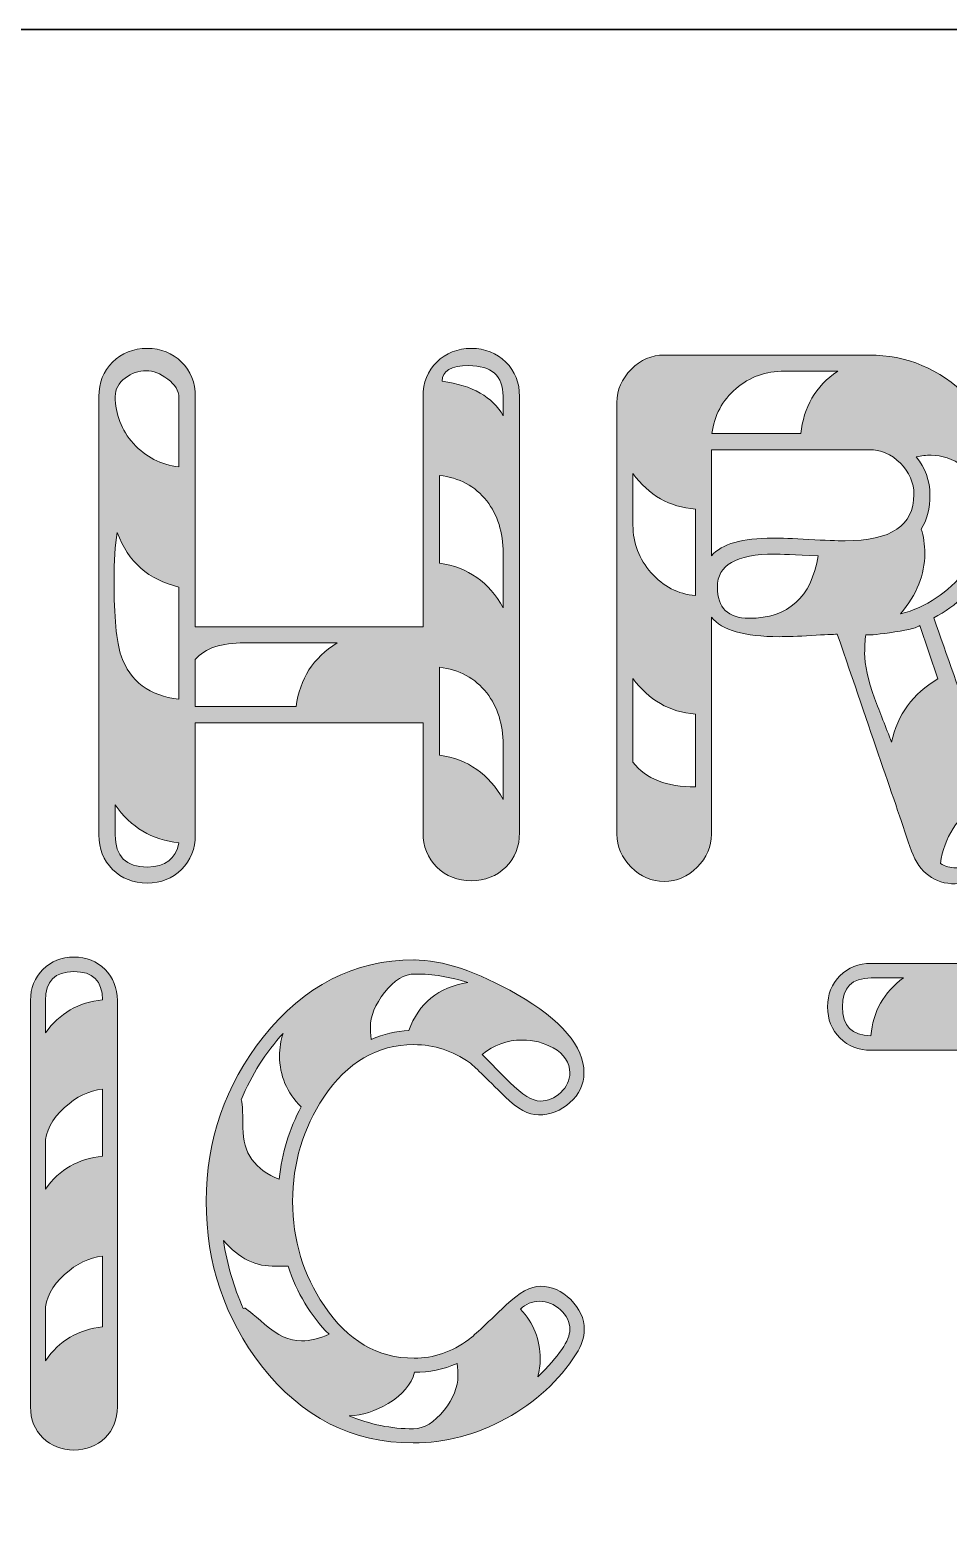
# Model space of a CAD drawing. Extents: x 33 to 2005, y -1071 to -21.
# Drawn here: x 135 to 300.2, y -287.6 to -21.2 of the extents above; entities that cross this region are included whole.
import ezdxf

# ---------------------------------------------------------------- set-up
doc = ezdxf.new("R2010")
doc.units = 0
doc.header["$MEASUREMENT"] = 0
doc.layers.add('Layer 1', color=7, linetype='Continuous', lineweight=0)

# ---------------------------------------------------------------- blocks, each defined once
blk = doc.blocks.new('Block_1')
at = {"layer": 'Layer 1', "true_color": 0x010101, "transparency": 33554687}
h = blk.add_hatch(color=18, dxfattribs=at)
h.dxf.hatch_style = 2
edge = h.paths.add_edge_path()
edge.add_spline(control_points=[(220.17, -90.62), (220.17, -90.62), (220.17, -87.13), (220.17, -87.13), (220.17, -83.46), (218.1, -81.62), (213.96, -81.62), (210.8, -81.62), (209.22, -82.55), (209.22, -84.41), (214.66, -85.2), (218.31, -87.27), (220.17, -90.62)], knot_values=[0, 0, 0, 0, 1, 1, 1, 2, 2, 2, 3, 3, 3, 4, 4, 4, 4], degree=3, periodic=0)
edge = h.paths.add_edge_path()
edge.add_spline(control_points=[(220.17, -149.75), (220.17, -146.1), (219.19, -143), (217.24, -140.47), (215.15, -137.8), (212.31, -136.25), (208.72, -135.83), (208.72, -135.83), (208.72, -151.65), (208.72, -151.65), (213.84, -152.4), (217.66, -155.05), (220.17, -159.6), (220.17, -159.6), (220.17, -149.75), (220.17, -149.75)], knot_values=[0, 0, 0, 0, 1, 1, 1, 2, 2, 2, 3, 3, 3, 4, 4, 4, 5, 5, 5, 5], degree=3, periodic=0)
edge = h.paths.add_edge_path()
edge.add_spline(control_points=[(220.17, -115.3), (220.17, -111.6), (219.19, -108.48), (217.24, -105.95), (215.15, -103.28), (212.31, -101.75), (208.72, -101.38), (208.72, -101.38), (208.72, -117.13), (208.72, -117.13), (213.84, -117.88), (217.66, -120.55), (220.17, -125.14), (220.17, -125.14), (220.17, -115.3), (220.17, -115.3)], knot_values=[0, 0, 0, 0, 1, 1, 1, 2, 2, 2, 3, 3, 3, 4, 4, 4, 5, 5, 5, 5], degree=3, periodic=0)
edge = h.paths.add_edge_path()
edge.add_spline(control_points=[(190.32, -131.47), (190.32, -131.47), (173.66, -131.47), (173.66, -131.47), (169.55, -131.43), (166.6, -132.41), (164.83, -134.44), (164.83, -134.44), (164.83, -142.93), (164.83, -142.93), (164.83, -142.93), (182.97, -142.93), (182.97, -142.93), (183.58, -137.95), (186.03, -134.13), (190.32, -131.47)], knot_values=[0, 0, 0, 0, 1, 1, 1, 2, 2, 2, 3, 3, 3, 4, 4, 4, 5, 5, 5, 5], degree=3, periodic=0)
edge = h.paths.add_edge_path()
edge.add_spline(control_points=[(161.88, -167.4), (157.03, -166.89), (153.21, -164.61), (150.43, -160.58), (150.43, -160.58), (150.43, -166), (150.43, -166), (150.43, -169.84), (152.37, -171.76), (156.23, -171.76), (159.43, -171.76), (161.32, -170.31), (161.88, -167.4)], knot_values=[0, 0, 0, 0, 1, 1, 1, 2, 2, 2, 3, 3, 3, 4, 4, 4, 4], degree=3, periodic=0)
edge = h.paths.add_edge_path()
edge.add_spline(control_points=[(161.88, -99.83), (161.88, -99.83), (161.88, -87.37), (161.88, -87.37), (161.88, -86.15), (161.21, -85.04), (159.87, -84.04), (158.52, -83.04), (157.24, -82.53), (156.02, -82.53), (154.65, -82.53), (153.38, -82.98), (152.2, -83.86), (151.02, -84.75), (150.43, -85.85), (150.43, -87.16), (150.43, -90.38), (151.53, -93.2), (153.72, -95.63), (155.91, -98.06), (158.63, -99.46), (161.88, -99.83)], knot_values=[0, 0, 0, 0, 1, 1, 1, 2, 2, 2, 3, 3, 3, 4, 4, 4, 5, 5, 5, 6, 6, 6, 7, 7, 7, 7], degree=3, periodic=0)
edge = h.paths.add_edge_path()
edge.add_spline(control_points=[(161.88, -121.42), (156.45, -120.15), (152.75, -116.89), (150.79, -111.64), (150.41, -113.89), (150.22, -116.75), (150.22, -120.22), (150.22, -126.79), (150.65, -131.31), (151.5, -133.79), (153.11, -138.39), (156.57, -140.99), (161.88, -141.6), (161.88, -141.6), (161.88, -121.42), (161.88, -121.42)], knot_values=[0, 0, 0, 0, 1, 1, 1, 2, 2, 2, 3, 3, 3, 4, 4, 4, 5, 5, 5, 5], degree=3, periodic=0)
edge = h.paths.add_edge_path()
edge.add_spline(control_points=[(223.12, -165.58), (223.12, -168.06), (222.3, -170.12), (220.65, -171.76), (219.01, -173.4), (216.94, -174.22), (214.45, -174.22), (211.96, -174.22), (209.89, -173.4), (208.24, -171.76), (206.6, -170.12), (205.77, -168.06), (205.77, -165.57), (205.77, -165.57), (205.77, -145.82), (205.77, -145.82), (205.77, -145.82), (164.83, -145.82), (164.83, -145.82), (164.83, -145.82), (164.83, -166), (164.83, -166), (164.83, -168.48), (164.01, -170.54), (162.36, -172.18), (160.72, -173.82), (158.65, -174.64), (156.16, -174.64), (153.67, -174.64), (151.6, -173.82), (149.95, -172.18), (148.31, -170.55), (147.48, -168.48), (147.48, -166), (147.48, -166), (147.48, -87.17), (147.48, -87.17), (147.48, -84.69), (148.31, -82.63), (149.95, -80.99), (151.6, -79.35), (153.67, -78.53), (156.16, -78.53), (158.65, -78.53), (160.72, -79.35), (162.36, -80.98), (164.01, -82.62), (164.83, -84.68), (164.83, -87.16), (164.83, -87.16), (164.83, -128.59), (164.83, -128.59), (164.83, -128.59), (205.77, -128.59), (205.77, -128.59), (205.77, -128.59), (205.77, -87.16), (205.77, -87.16), (205.77, -84.68), (206.6, -82.62), (208.24, -80.98), (209.89, -79.35), (211.96, -78.53), (214.45, -78.53), (216.94, -78.53), (219.01, -79.35), (220.65, -80.99), (222.3, -82.63), (223.12, -84.69), (223.12, -87.17), (223.12, -87.17), (223.12, -165.58), (223.12, -165.58)], knot_values=[0, 0, 0, 0, 1, 1, 1, 2, 2, 2, 3, 3, 3, 4, 4, 4, 5, 5, 5, 6, 6, 6, 7, 7, 7, 8, 8, 8, 9, 9, 9, 10, 10, 10, 11, 11, 11, 12, 12, 12, 13, 13, 13, 14, 14, 14, 15, 15, 15, 16, 16, 16, 17, 17, 17, 18, 18, 18, 19, 19, 19, 20, 20, 20, 21, 21, 21, 22, 22, 22, 23, 23, 23, 24, 24, 24, 24], degree=3, periodic=0)
h = blk.add_hatch(color=18, dxfattribs=at)
h.dxf.hatch_style = 2
edge = h.paths.add_edge_path()
edge.add_spline(control_points=[(307.57, -166.35), (307.57, -165.64), (306.98, -163.58), (305.81, -160.16), (301.83, -162.74), (299.49, -166.39), (298.79, -171.13), (299.63, -171.64), (300.57, -171.9), (301.6, -171.9), (303.19, -171.9), (304.59, -171.36), (305.78, -170.28), (306.97, -169.21), (307.57, -167.89), (307.57, -166.35)], knot_values=[0, 0, 0, 0, 1, 1, 1, 2, 2, 2, 3, 3, 3, 4, 4, 4, 5, 5, 5, 5], degree=3, periodic=0)
edge = h.paths.add_edge_path()
edge.add_spline(control_points=[(308.06, -105.46), (304.69, -100.3), (301.04, -97.72), (297.11, -97.72), (296.26, -97.72), (295.37, -97.82), (294.44, -98), (296.08, -100.02), (296.9, -102.29), (296.9, -104.82), (296.9, -107.31), (296.38, -109.37), (295.35, -111.01), (295.77, -112.28), (295.98, -113.75), (295.98, -115.44), (295.98, -119.14), (294.53, -122.75), (291.63, -126.27), (296.31, -125), (300.18, -122.44), (303.25, -118.57), (306.32, -114.7), (307.92, -110.33), (308.06, -105.46)], knot_values=[0, 0, 0, 0, 1, 1, 1, 2, 2, 2, 3, 3, 3, 4, 4, 4, 5, 5, 5, 6, 6, 6, 7, 7, 7, 8, 8, 8, 8], degree=3, periodic=0)
edge = h.paths.add_edge_path()
edge.add_spline(control_points=[(298.3, -137.94), (298.3, -137.94), (295.07, -128.31), (295.07, -128.31), (294.79, -128.68), (293.3, -129.08), (290.61, -129.5), (287.92, -129.92), (286.17, -130.09), (285.38, -130), (285.24, -131.07), (285.17, -132.17), (285.17, -133.3), (285.17, -135.41), (285.75, -138.11), (286.92, -141.39), (287.95, -144.01), (288.98, -146.66), (290.01, -149.33), (291.09, -144.36), (293.85, -140.57), (298.3, -137.94)], knot_values=[0, 0, 0, 0, 1, 1, 1, 2, 2, 2, 3, 3, 3, 4, 4, 4, 5, 5, 5, 6, 6, 6, 7, 7, 7, 7], degree=3, periodic=0)
edge = h.paths.add_edge_path()
edge.add_spline(control_points=[(276.81, -115.79), (272.55, -115.61), (269.93, -115.51), (268.94, -115.51), (262.11, -115.51), (258.69, -117.48), (258.69, -121.42), (258.69, -125.17), (260.59, -127.04), (264.38, -127.04), (271.45, -127.04), (275.59, -123.29), (276.81, -115.79)], knot_values=[0, 0, 0, 0, 1, 1, 1, 2, 2, 2, 3, 3, 3, 4, 4, 4, 4], degree=3, periodic=0)
edge = h.paths.add_edge_path()
edge.add_spline(control_points=[(280.32, -82.6), (280.32, -82.6), (270.77, -82.6), (270.77, -82.6), (267.4, -82.6), (264.48, -83.66), (262.03, -85.77), (259.57, -87.88), (258.13, -90.57), (257.71, -93.85), (257.71, -93.85), (273.72, -93.85), (273.72, -93.85), (274.14, -89.12), (276.34, -85.37), (280.32, -82.6)], knot_values=[0, 0, 0, 0, 1, 1, 1, 2, 2, 2, 3, 3, 3, 4, 4, 4, 5, 5, 5, 5], degree=3, periodic=0)
edge = h.paths.add_edge_path()
edge.add_spline(control_points=[(294.02, -104.82), (294.02, -102.67), (293.21, -100.78), (291.59, -99.16), (289.98, -97.55), (288.09, -96.74), (285.94, -96.74), (285.94, -96.74), (257.64, -96.74), (257.64, -96.74), (257.64, -96.74), (257.64, -115.79), (257.64, -115.79), (259.51, -113.68), (263.19, -112.63), (268.66, -112.63), (270.11, -112.63), (272.28, -112.71), (275.16, -112.87), (278.04, -113.04), (280.2, -113.12), (281.66, -113.12), (289.9, -113.12), (294.02, -110.35), (294.02, -104.82)], knot_values=[0, 0, 0, 0, 1, 1, 1, 2, 2, 2, 3, 3, 3, 4, 4, 4, 5, 5, 5, 6, 6, 6, 7, 7, 7, 8, 8, 8, 8], degree=3, periodic=0)
edge = h.paths.add_edge_path()
edge.add_spline(control_points=[(254.76, -157.35), (254.76, -157.35), (254.76, -144.27), (254.76, -144.27), (250.08, -143.89), (246.33, -141.76), (243.52, -137.87), (243.52, -137.87), (243.52, -152.92), (243.52, -152.92), (245.86, -155.92), (249.61, -157.39), (254.76, -157.35)], knot_values=[0, 0, 0, 0, 1, 1, 1, 2, 2, 2, 3, 3, 3, 4, 4, 4, 4], degree=3, periodic=0)
edge = h.paths.add_edge_path()
edge.add_spline(control_points=[(254.76, -122.96), (254.76, -122.96), (254.76, -107.42), (254.76, -107.42), (250.08, -107.05), (246.33, -104.92), (243.52, -101.03), (243.52, -101.03), (243.52, -110.31), (243.52, -110.31), (243.52, -113.54), (244.61, -116.39), (246.79, -118.85), (248.96, -121.31), (251.62, -122.68), (254.76, -122.96)], knot_values=[0, 0, 0, 0, 1, 1, 1, 2, 2, 2, 3, 3, 3, 4, 4, 4, 5, 5, 5, 5], degree=3, periodic=0)
edge = h.paths.add_edge_path()
edge.add_spline(control_points=[(310.94, -104.82), (310.94, -109.42), (309.74, -113.72), (307.32, -117.73), (304.91, -121.73), (301.67, -124.82), (297.6, -126.97), (299.99, -133.77), (302.37, -140.57), (304.76, -147.36), (308.55, -158.43), (310.45, -164.78), (310.45, -166.42), (310.45, -168.81), (309.56, -170.8), (307.78, -172.39), (306, -173.99), (303.89, -174.78), (301.46, -174.78), (297.71, -174.78), (295.09, -172.82), (293.59, -168.88), (290.64, -160.21), (286.2, -147.22), (280.25, -129.92), (279.55, -129.92), (277.99, -130), (275.58, -130.14), (273.17, -130.28), (271.24, -130.35), (269.79, -130.35), (263.56, -130.35), (259.51, -129.18), (257.64, -126.83), (257.64, -126.83), (257.64, -165.85), (257.64, -165.85), (257.64, -168.1), (256.78, -170.09), (255.07, -171.8), (253.36, -173.51), (251.39, -174.36), (249.14, -174.36), (246.89, -174.36), (244.91, -173.51), (243.21, -171.8), (241.5, -170.09), (240.64, -168.1), (240.64, -165.85), (240.64, -165.85), (240.64, -88.23), (240.64, -88.23), (240.64, -85.98), (241.5, -84), (243.21, -82.29), (244.91, -80.58), (246.89, -79.72), (249.14, -79.72), (249.14, -79.72), (285.94, -79.72), (285.94, -79.72), (292.77, -79.72), (298.65, -82.19), (303.57, -87.14), (308.48, -92.09), (310.94, -97.98), (310.94, -104.82)], knot_values=[0, 0, 0, 0, 1, 1, 1, 2, 2, 2, 3, 3, 3, 4, 4, 4, 5, 5, 5, 6, 6, 6, 7, 7, 7, 8, 8, 8, 9, 9, 9, 10, 10, 10, 11, 11, 11, 12, 12, 12, 13, 13, 13, 14, 14, 14, 15, 15, 15, 16, 16, 16, 17, 17, 17, 18, 18, 18, 19, 19, 19, 20, 20, 20, 21, 21, 21, 22, 22, 22, 22], degree=3, periodic=0)
at = {"layer": 'Layer 1'}
for points, knots in [([(223.12, -165.58), (223.12, -168.06), (222.3, -170.12), (220.65, -171.76), (219.01, -173.4), (216.94, -174.22), (214.45, -174.22), (211.96, -174.22), (209.89, -173.4), (208.24, -171.76), (206.6, -170.12), (205.77, -168.06), (205.77, -165.57), (205.77, -165.57), (205.77, -145.82), (205.77, -145.82), (205.77, -145.82), (164.83, -145.82), (164.83, -145.82), (164.83, -145.82), (164.83, -166), (164.83, -166), (164.83, -168.48), (164.01, -170.54), (162.36, -172.18), (160.72, -173.82), (158.65, -174.64), (156.16, -174.64), (153.67, -174.64), (151.6, -173.82), (149.95, -172.18), (148.31, -170.55), (147.48, -168.48), (147.48, -166), (147.48, -166), (147.48, -87.17), (147.48, -87.17), (147.48, -84.69), (148.31, -82.63), (149.95, -80.99), (151.6, -79.35), (153.67, -78.53), (156.16, -78.53), (158.65, -78.53), (160.72, -79.35), (162.36, -80.98), (164.01, -82.62), (164.83, -84.68), (164.83, -87.16), (164.83, -87.16), (164.83, -128.59), (164.83, -128.59), (164.83, -128.59), (205.77, -128.59), (205.77, -128.59), (205.77, -128.59), (205.77, -87.16), (205.77, -87.16), (205.77, -84.68), (206.6, -82.62), (208.24, -80.98), (209.89, -79.35), (211.96, -78.53), (214.45, -78.53), (216.94, -78.53), (219.01, -79.35), (220.65, -80.99), (222.3, -82.63), (223.12, -84.69), (223.12, -87.17), (223.12, -87.17), (223.12, -165.58), (223.12, -165.58)], [0, 0, 0, 0, 1, 1, 1, 2, 2, 2, 3, 3, 3, 4, 4, 4, 5, 5, 5, 6, 6, 6, 7, 7, 7, 8, 8, 8, 9, 9, 9, 10, 10, 10, 11, 11, 11, 12, 12, 12, 13, 13, 13, 14, 14, 14, 15, 15, 15, 16, 16, 16, 17, 17, 17, 18, 18, 18, 19, 19, 19, 20, 20, 20, 21, 21, 21, 22, 22, 22, 23, 23, 23, 24, 24, 24, 24]), ([(310.94, -104.82), (310.94, -109.42), (309.74, -113.72), (307.32, -117.73), (304.91, -121.73), (301.67, -124.82), (297.6, -126.97), (299.99, -133.77), (302.37, -140.57), (304.76, -147.36), (308.55, -158.43), (310.45, -164.78), (310.45, -166.42), (310.45, -168.81), (309.56, -170.8), (307.78, -172.39), (306, -173.99), (303.89, -174.78), (301.46, -174.78), (297.71, -174.78), (295.09, -172.82), (293.59, -168.88), (290.64, -160.21), (286.2, -147.22), (280.25, -129.92), (279.55, -129.92), (277.99, -130), (275.58, -130.14), (273.17, -130.28), (271.24, -130.35), (269.79, -130.35), (263.56, -130.35), (259.51, -129.18), (257.64, -126.83), (257.64, -126.83), (257.64, -165.85), (257.64, -165.85), (257.64, -168.1), (256.78, -170.09), (255.07, -171.8), (253.36, -173.51), (251.39, -174.36), (249.14, -174.36), (246.89, -174.36), (244.91, -173.51), (243.21, -171.8), (241.5, -170.09), (240.64, -168.1), (240.64, -165.85), (240.64, -165.85), (240.64, -88.23), (240.64, -88.23), (240.64, -85.98), (241.5, -84), (243.21, -82.29), (244.91, -80.58), (246.89, -79.72), (249.14, -79.72), (249.14, -79.72), (285.94, -79.72), (285.94, -79.72), (292.77, -79.72), (298.65, -82.19), (303.57, -87.14), (308.48, -92.09), (310.94, -97.98), (310.94, -104.82)], [0, 0, 0, 0, 1, 1, 1, 2, 2, 2, 3, 3, 3, 4, 4, 4, 5, 5, 5, 6, 6, 6, 7, 7, 7, 8, 8, 8, 9, 9, 9, 10, 10, 10, 11, 11, 11, 12, 12, 12, 13, 13, 13, 14, 14, 14, 15, 15, 15, 16, 16, 16, 17, 17, 17, 18, 18, 18, 19, 19, 19, 20, 20, 20, 21, 21, 21, 22, 22, 22, 22]), ([(161.88, -99.83), (161.88, -99.83), (161.88, -87.37), (161.88, -87.37), (161.88, -86.15), (161.21, -85.04), (159.87, -84.04), (158.52, -83.04), (157.24, -82.53), (156.02, -82.53), (154.65, -82.53), (153.38, -82.98), (152.2, -83.86), (151.02, -84.75), (150.43, -85.85), (150.43, -87.16), (150.43, -90.38), (151.53, -93.2), (153.72, -95.63), (155.91, -98.06), (158.63, -99.46), (161.88, -99.83)], [0, 0, 0, 0, 1, 1, 1, 2, 2, 2, 3, 3, 3, 4, 4, 4, 5, 5, 5, 6, 6, 6, 7, 7, 7, 7]), ([(220.17, -90.62), (220.17, -90.62), (220.17, -87.13), (220.17, -87.13), (220.17, -83.46), (218.1, -81.62), (213.96, -81.62), (210.8, -81.62), (209.22, -82.55), (209.22, -84.41), (214.66, -85.2), (218.31, -87.27), (220.17, -90.62)], [0, 0, 0, 0, 1, 1, 1, 2, 2, 2, 3, 3, 3, 4, 4, 4, 4]), ([(280.32, -82.6), (280.32, -82.6), (270.77, -82.6), (270.77, -82.6), (267.4, -82.6), (264.48, -83.66), (262.03, -85.77), (259.57, -87.88), (258.13, -90.57), (257.71, -93.85), (257.71, -93.85), (273.72, -93.85), (273.72, -93.85), (274.14, -89.12), (276.34, -85.37), (280.32, -82.6)], [0, 0, 0, 0, 1, 1, 1, 2, 2, 2, 3, 3, 3, 4, 4, 4, 5, 5, 5, 5]), ([(294.02, -104.82), (294.02, -102.67), (293.21, -100.78), (291.59, -99.16), (289.98, -97.55), (288.09, -96.74), (285.94, -96.74), (285.94, -96.74), (257.64, -96.74), (257.64, -96.74), (257.64, -96.74), (257.64, -115.79), (257.64, -115.79), (259.51, -113.68), (263.19, -112.63), (268.66, -112.63), (270.11, -112.63), (272.28, -112.71), (275.16, -112.87), (278.04, -113.04), (280.2, -113.12), (281.66, -113.12), (289.9, -113.12), (294.02, -110.35), (294.02, -104.82)], [0, 0, 0, 0, 1, 1, 1, 2, 2, 2, 3, 3, 3, 4, 4, 4, 5, 5, 5, 6, 6, 6, 7, 7, 7, 8, 8, 8, 8]), ([(308.06, -105.46), (304.69, -100.3), (301.04, -97.72), (297.11, -97.72), (296.26, -97.72), (295.37, -97.82), (294.44, -98), (296.08, -100.02), (296.9, -102.29), (296.9, -104.82), (296.9, -107.31), (296.38, -109.37), (295.35, -111.01), (295.77, -112.28), (295.98, -113.75), (295.98, -115.44), (295.98, -119.14), (294.53, -122.75), (291.63, -126.27), (296.31, -125), (300.18, -122.44), (303.25, -118.57), (306.32, -114.7), (307.92, -110.33), (308.06, -105.46)], [0, 0, 0, 0, 1, 1, 1, 2, 2, 2, 3, 3, 3, 4, 4, 4, 5, 5, 5, 6, 6, 6, 7, 7, 7, 8, 8, 8, 8]), ([(254.76, -122.96), (254.76, -122.96), (254.76, -107.42), (254.76, -107.42), (250.08, -107.05), (246.33, -104.92), (243.52, -101.03), (243.52, -101.03), (243.52, -110.31), (243.52, -110.31), (243.52, -113.54), (244.61, -116.39), (246.79, -118.85), (248.96, -121.31), (251.62, -122.68), (254.76, -122.96)], [0, 0, 0, 0, 1, 1, 1, 2, 2, 2, 3, 3, 3, 4, 4, 4, 5, 5, 5, 5]), ([(220.17, -115.3), (220.17, -111.6), (219.19, -108.48), (217.24, -105.95), (215.15, -103.28), (212.31, -101.75), (208.72, -101.38), (208.72, -101.38), (208.72, -117.13), (208.72, -117.13), (213.84, -117.88), (217.66, -120.55), (220.17, -125.14), (220.17, -125.14), (220.17, -115.3), (220.17, -115.3)], [0, 0, 0, 0, 1, 1, 1, 2, 2, 2, 3, 3, 3, 4, 4, 4, 5, 5, 5, 5]), ([(161.88, -121.42), (156.45, -120.15), (152.75, -116.89), (150.79, -111.64), (150.41, -113.89), (150.22, -116.75), (150.22, -120.22), (150.22, -126.79), (150.65, -131.31), (151.5, -133.79), (153.11, -138.39), (156.57, -140.99), (161.88, -141.6), (161.88, -141.6), (161.88, -121.42), (161.88, -121.42)], [0, 0, 0, 0, 1, 1, 1, 2, 2, 2, 3, 3, 3, 4, 4, 4, 5, 5, 5, 5]), ([(276.81, -115.79), (272.55, -115.61), (269.93, -115.51), (268.94, -115.51), (262.11, -115.51), (258.69, -117.48), (258.69, -121.42), (258.69, -125.17), (260.59, -127.04), (264.38, -127.04), (271.45, -127.04), (275.59, -123.29), (276.81, -115.79)], [0, 0, 0, 0, 1, 1, 1, 2, 2, 2, 3, 3, 3, 4, 4, 4, 4]), ([(298.3, -137.94), (298.3, -137.94), (295.07, -128.31), (295.07, -128.31), (294.79, -128.68), (293.3, -129.08), (290.61, -129.5), (287.92, -129.92), (286.17, -130.09), (285.38, -130), (285.24, -131.07), (285.17, -132.17), (285.17, -133.3), (285.17, -135.41), (285.75, -138.11), (286.92, -141.39), (287.95, -144.01), (288.98, -146.66), (290.01, -149.33), (291.09, -144.36), (293.85, -140.57), (298.3, -137.94)], [0, 0, 0, 0, 1, 1, 1, 2, 2, 2, 3, 3, 3, 4, 4, 4, 5, 5, 5, 6, 6, 6, 7, 7, 7, 7]), ([(190.32, -131.47), (190.32, -131.47), (173.66, -131.47), (173.66, -131.47), (169.55, -131.43), (166.6, -132.41), (164.83, -134.44), (164.83, -134.44), (164.83, -142.93), (164.83, -142.93), (164.83, -142.93), (182.97, -142.93), (182.97, -142.93), (183.58, -137.95), (186.03, -134.13), (190.32, -131.47)], [0, 0, 0, 0, 1, 1, 1, 2, 2, 2, 3, 3, 3, 4, 4, 4, 5, 5, 5, 5]), ([(220.17, -149.75), (220.17, -146.1), (219.19, -143), (217.24, -140.47), (215.15, -137.8), (212.31, -136.25), (208.72, -135.83), (208.72, -135.83), (208.72, -151.65), (208.72, -151.65), (213.84, -152.4), (217.66, -155.05), (220.17, -159.6), (220.17, -159.6), (220.17, -149.75), (220.17, -149.75)], [0, 0, 0, 0, 1, 1, 1, 2, 2, 2, 3, 3, 3, 4, 4, 4, 5, 5, 5, 5]), ([(254.76, -157.35), (254.76, -157.35), (254.76, -144.27), (254.76, -144.27), (250.08, -143.89), (246.33, -141.76), (243.52, -137.87), (243.52, -137.87), (243.52, -152.92), (243.52, -152.92), (245.86, -155.92), (249.61, -157.39), (254.76, -157.35)], [0, 0, 0, 0, 1, 1, 1, 2, 2, 2, 3, 3, 3, 4, 4, 4, 4]), ([(161.88, -167.4), (157.03, -166.89), (153.21, -164.61), (150.43, -160.58), (150.43, -160.58), (150.43, -166), (150.43, -166), (150.43, -169.84), (152.37, -171.76), (156.23, -171.76), (159.43, -171.76), (161.32, -170.31), (161.88, -167.4)], [0, 0, 0, 0, 1, 1, 1, 2, 2, 2, 3, 3, 3, 4, 4, 4, 4]), ([(307.57, -166.35), (307.57, -165.64), (306.98, -163.58), (305.81, -160.16), (301.83, -162.74), (299.49, -166.39), (298.79, -171.13), (299.63, -171.64), (300.57, -171.9), (301.6, -171.9), (303.19, -171.9), (304.59, -171.36), (305.78, -170.28), (306.97, -169.21), (307.57, -167.89), (307.57, -166.35)], [0, 0, 0, 0, 1, 1, 1, 2, 2, 2, 3, 3, 3, 4, 4, 4, 5, 5, 5, 5])]:
    blk.add_open_spline(points, degree=3, knots=knots, dxfattribs=at)
blk = doc.blocks.new('Block_2')
at = {"layer": 'Layer 1', "true_color": 0x010101, "transparency": 33554687}
h = blk.add_hatch(color=18, dxfattribs=at)
h.dxf.hatch_style = 2
edge = h.paths.add_edge_path()
edge.add_spline(control_points=[(148.15, -254.41), (148.15, -254.41), (148.15, -241.71), (148.15, -241.71), (145.73, -241.96), (143.45, -243.07), (141.32, -245.01), (139.02, -247.08), (137.87, -249.31), (137.87, -251.68), (137.87, -251.68), (137.87, -260.5), (137.87, -260.5), (140.38, -256.9), (143.81, -254.87), (148.15, -254.41)], knot_values=[0, 0, 0, 0, 1, 1, 1, 2, 2, 2, 3, 3, 3, 4, 4, 4, 5, 5, 5, 5], degree=3, periodic=0)
edge = h.paths.add_edge_path()
edge.add_spline(control_points=[(148.15, -223.75), (148.15, -223.75), (148.15, -211.69), (148.15, -211.69), (145.73, -211.94), (143.45, -213.04), (141.32, -214.99), (139.02, -217.06), (137.87, -219.28), (137.87, -221.65), (137.87, -221.65), (137.87, -229.65), (137.87, -229.65), (140.42, -226.09), (143.85, -224.13), (148.15, -223.75)], knot_values=[0, 0, 0, 0, 1, 1, 1, 2, 2, 2, 3, 3, 3, 4, 4, 4, 5, 5, 5, 5], degree=3, periodic=0)
edge = h.paths.add_edge_path()
edge.add_spline(control_points=[(148.15, -195.63), (148.11, -192.24), (146.4, -190.55), (143.01, -190.55), (139.59, -190.55), (137.87, -192.28), (137.87, -195.75), (137.87, -195.75), (137.87, -201.59), (137.87, -201.59), (140.42, -198.04), (143.85, -196.05), (148.15, -195.63)], knot_values=[0, 0, 0, 0, 1, 1, 1, 2, 2, 2, 3, 3, 3, 4, 4, 4, 4], degree=3, periodic=0)
edge = h.paths.add_edge_path()
edge.add_spline(control_points=[(150.82, -268.81), (150.82, -271.06), (150.08, -272.91), (148.6, -274.37), (147.12, -275.83), (145.26, -276.56), (143.01, -276.56), (140.77, -276.56), (138.91, -275.83), (137.43, -274.37), (135.95, -272.91), (135.21, -271.06), (135.21, -268.81), (135.21, -268.81), (135.21, -195.75), (135.21, -195.75), (135.21, -193.51), (135.95, -191.65), (137.43, -190.17), (138.91, -188.69), (140.77, -187.95), (143.01, -187.95), (145.26, -187.95), (147.12, -188.69), (148.6, -190.17), (150.08, -191.65), (150.82, -193.51), (150.82, -195.75), (150.82, -195.75), (150.82, -268.81), (150.82, -268.81)], knot_values=[0, 0, 0, 0, 1, 1, 1, 2, 2, 2, 3, 3, 3, 4, 4, 4, 5, 5, 5, 6, 6, 6, 7, 7, 7, 8, 8, 8, 9, 9, 9, 10, 10, 10, 10], degree=3, periodic=0)
h = blk.add_hatch(color=18, dxfattribs=at)
h.dxf.hatch_style = 2
edge = h.paths.add_edge_path()
edge.add_spline(control_points=[(230.48, -251.33), (229.36, -250.33), (228.1, -249.83), (226.7, -249.83), (225.39, -249.83), (224.25, -250.3), (223.27, -251.23), (225.64, -253.73), (226.83, -256.71), (226.83, -260.18), (226.83, -261.28), (226.68, -262.36), (226.39, -263.42), (230.24, -259.7), (232.16, -256.86), (232.16, -254.91), (232.16, -253.52), (231.6, -252.32), (230.48, -251.33)], knot_values=[0, 0, 0, 0, 1, 1, 1, 2, 2, 2, 3, 3, 3, 4, 4, 4, 5, 5, 5, 6, 6, 6, 6], degree=3, periodic=0)
edge = h.paths.add_edge_path()
edge.add_spline(control_points=[(229.15, -204.26), (227.49, -203.33), (225.63, -202.86), (223.59, -202.86), (220.86, -202.86), (218.47, -203.73), (216.42, -205.46), (218.04, -207.12), (219.68, -208.79), (221.35, -210.48), (223.65, -212.72), (225.48, -213.84), (226.85, -213.84), (228.22, -213.84), (229.44, -213.33), (230.53, -212.29), (231.62, -211.25), (232.16, -210.08), (232.16, -208.77), (232.16, -206.9), (231.16, -205.4), (229.15, -204.26)], knot_values=[0, 0, 0, 0, 1, 1, 1, 2, 2, 2, 3, 3, 3, 4, 4, 4, 5, 5, 5, 6, 6, 6, 7, 7, 7, 7], degree=3, periodic=0)
edge = h.paths.add_edge_path()
edge.add_spline(control_points=[(204.36, -188.45), (204.36, -188.45), (204.3, -188.45), (204.3, -188.45), (204.3, -188.45), (204.36, -188.45), (204.36, -188.45)], knot_values=[0, 0, 0, 0, 1, 1, 1, 2, 2, 2, 2], degree=3, periodic=0)
edge = h.paths.add_edge_path()
edge.add_spline(control_points=[(204.36, -190.99), (202.41, -190.99), (200.58, -192.09), (198.87, -194.29), (197.15, -196.49), (196.3, -198.59), (196.3, -200.58), (196.3, -201.04), (196.34, -201.76), (196.42, -202.74), (198.67, -201.81), (200.93, -201.28), (203.22, -201.15), (204.99, -196.24), (208.53, -193.36), (213.82, -192.52), (210.69, -191.5), (207.53, -190.99), (204.36, -190.99)], knot_values=[0, 0, 0, 0, 1, 1, 1, 2, 2, 2, 3, 3, 3, 4, 4, 4, 5, 5, 5, 6, 6, 6, 6], degree=3, periodic=0)
edge = h.paths.add_edge_path()
edge.add_spline(control_points=[(211.91, -261.01), (209.42, -262.07), (206.85, -262.59), (204.23, -262.59), (203.68, -264.75), (202.12, -266.62), (199.53, -268.18), (197.21, -269.58), (194.86, -270.32), (192.49, -270.4), (196.21, -271.97), (200.06, -272.75), (204.04, -272.75), (205.95, -272.75), (207.79, -271.63), (209.56, -269.39), (211.21, -267.27), (212.04, -265.22), (212.04, -263.23), (212.04, -262.68), (212, -261.94), (211.91, -261.01)], knot_values=[0, 0, 0, 0, 1, 1, 1, 2, 2, 2, 3, 3, 3, 4, 4, 4, 5, 5, 5, 6, 6, 6, 7, 7, 7, 7], degree=3, periodic=0)
edge = h.paths.add_edge_path()
edge.add_spline(control_points=[(179.98, -205.72), (179.98, -204.32), (180.19, -202.97), (180.62, -201.66), (177.49, -205.08), (174.97, -209.06), (173.06, -213.59), (173.28, -213.76), (173.38, -215.45), (173.38, -218.67), (173.38, -223.15), (175.56, -226.22), (179.92, -227.87), (180.43, -223.13), (181.74, -218.79), (183.86, -214.86), (181.27, -212.32), (179.98, -209.27), (179.98, -205.72)], knot_values=[0, 0, 0, 0, 1, 1, 1, 2, 2, 2, 3, 3, 3, 4, 4, 4, 5, 5, 5, 6, 6, 6, 6], degree=3, periodic=0)
edge = h.paths.add_edge_path()
edge.add_spline(control_points=[(181.51, -243.49), (181.51, -243.49), (179.29, -243.49), (179.29, -243.49), (175.81, -243.66), (172.68, -242.13), (169.89, -238.92), (170.53, -243.19), (171.71, -247.25), (173.45, -251.1), (173.45, -251.1), (173.7, -251.04), (173.7, -251.04), (173.87, -251.04), (175.07, -252.03), (177.32, -253.99), (179.56, -255.96), (181.76, -256.94), (183.92, -256.94), (185.48, -256.94), (187.14, -256.54), (188.87, -255.74), (185.53, -252.42), (183.07, -248.33), (181.51, -243.49)], knot_values=[0, 0, 0, 0, 1, 1, 1, 2, 2, 2, 3, 3, 3, 4, 4, 4, 5, 5, 5, 6, 6, 6, 7, 7, 7, 8, 8, 8, 8], degree=3, periodic=0)
edge = h.paths.add_edge_path()
edge.add_spline(control_points=[(233.3, -259.29), (230.21, -264.12), (226, -267.99), (220.67, -270.91), (215.34, -273.83), (209.77, -275.29), (203.98, -275.29), (193.06, -275.29), (183.98, -270.68), (176.75, -261.45), (170.1, -252.9), (166.78, -243.02), (166.78, -231.81), (166.78, -220.81), (170.19, -210.99), (177, -202.35), (184.36, -193.09), (193.4, -188.45), (204.1, -188.45), (209.31, -188.45), (215.51, -190.53), (222.7, -194.67), (230.7, -199.29), (234.7, -203.98), (234.7, -208.77), (234.7, -210.84), (233.86, -212.62), (232.19, -214.1), (230.52, -215.58), (228.63, -216.32), (226.51, -216.32), (224.73, -216.32), (222.75, -215.24), (220.55, -213.08), (216.99, -209.53), (214.85, -207.48), (214.13, -206.92), (211.13, -204.77), (207.79, -203.69), (204.1, -203.69), (197.55, -203.69), (192.15, -206.84), (187.92, -213.15), (184.19, -218.73), (182.33, -224.97), (182.33, -231.87), (182.33, -238.81), (184.22, -245.05), (187.98, -250.6), (192.21, -256.9), (197.61, -260.05), (204.17, -260.05), (207.68, -260.05), (210.96, -258.93), (214.01, -256.69), (214.6, -256.27), (216.84, -254.19), (220.74, -250.47), (223.06, -248.23), (225.12, -247.11), (226.89, -247.11), (228.88, -247.11), (230.69, -247.91), (232.32, -249.52), (233.95, -251.13), (234.76, -252.92), (234.76, -254.91), (234.76, -256.27), (234.28, -257.73), (233.3, -259.29)], knot_values=[0, 0, 0, 0, 1, 1, 1, 2, 2, 2, 3, 3, 3, 4, 4, 4, 5, 5, 5, 6, 6, 6, 7, 7, 7, 8, 8, 8, 9, 9, 9, 10, 10, 10, 11, 11, 11, 12, 12, 12, 13, 13, 13, 14, 14, 14, 15, 15, 15, 16, 16, 16, 17, 17, 17, 18, 18, 18, 19, 19, 19, 20, 20, 20, 21, 21, 21, 22, 22, 22, 23, 23, 23, 23], degree=3, periodic=0)
h = blk.add_hatch(color=18, dxfattribs=at)
h.dxf.hatch_style = 2
edge = h.paths.add_edge_path()
edge.add_spline(control_points=[(348.46, -194.04), (348.46, -194.04), (346.74, -191.69), (346.74, -191.69), (346.74, -191.69), (342.23, -191.69), (342.23, -191.69), (339.86, -191.69), (337.64, -192.86), (335.57, -195.18), (333.62, -197.34), (332.52, -199.65), (332.27, -202.1), (332.27, -202.1), (345.03, -202.1), (345.03, -202.1), (345.32, -199.05), (346.47, -196.37), (348.46, -194.04)], knot_values=[0, 0, 0, 0, 1, 1, 1, 2, 2, 2, 3, 3, 3, 4, 4, 4, 5, 5, 5, 6, 6, 6, 6], degree=3, periodic=0)
edge = h.paths.add_edge_path()
edge.add_spline(control_points=[(320.4, -254.41), (320.4, -254.41), (320.4, -241.71), (320.4, -241.71), (318.02, -241.96), (315.74, -243.07), (313.56, -245.01), (311.31, -247.08), (310.18, -249.31), (310.18, -251.68), (310.18, -251.68), (310.18, -260.5), (310.18, -260.5), (312.69, -256.9), (316.09, -254.87), (320.4, -254.41)], knot_values=[0, 0, 0, 0, 1, 1, 1, 2, 2, 2, 3, 3, 3, 4, 4, 4, 5, 5, 5, 5], degree=3, periodic=0)
edge = h.paths.add_edge_path()
edge.add_spline(control_points=[(320.4, -223.75), (320.4, -223.75), (320.4, -211.69), (320.4, -211.69), (318.02, -211.94), (315.74, -213.04), (313.56, -214.99), (311.31, -217.06), (310.18, -219.28), (310.18, -221.65), (310.18, -221.65), (310.18, -229.65), (310.18, -229.65), (312.69, -226.09), (316.09, -224.13), (320.4, -223.75)], knot_values=[0, 0, 0, 0, 1, 1, 1, 2, 2, 2, 3, 3, 3, 4, 4, 4, 5, 5, 5, 5], degree=3, periodic=0)
edge = h.paths.add_edge_path()
edge.add_spline(control_points=[(320.21, -191.69), (320.21, -191.69), (312.21, -191.69), (312.21, -191.69), (309.84, -191.69), (307.62, -192.86), (305.55, -195.18), (303.6, -197.34), (302.5, -199.65), (302.24, -202.1), (302.24, -202.1), (314.31, -202.1), (314.31, -202.1), (314.69, -197.74), (316.65, -194.27), (320.21, -191.69)], knot_values=[0, 0, 0, 0, 1, 1, 1, 2, 2, 2, 3, 3, 3, 4, 4, 4, 5, 5, 5, 5], degree=3, periodic=0)
edge = h.paths.add_edge_path()
edge.add_spline(control_points=[(292.15, -191.69), (292.15, -191.69), (286.35, -191.69), (286.35, -191.69), (282.89, -191.69), (281.17, -193.43), (281.17, -196.9), (281.17, -200.32), (282.87, -202.06), (286.28, -202.1), (286.66, -197.74), (288.62, -194.27), (292.15, -191.69)], knot_values=[0, 0, 0, 0, 1, 1, 1, 2, 2, 2, 3, 3, 3, 4, 4, 4, 4], degree=3, periodic=0)
edge = h.paths.add_edge_path()
edge.add_spline(control_points=[(351.57, -196.9), (351.57, -199.14), (350.82, -201), (349.34, -202.48), (347.86, -203.96), (346, -204.7), (343.76, -204.7), (343.76, -204.7), (323.06, -204.7), (323.06, -204.7), (323.06, -204.7), (323.06, -268.81), (323.06, -268.81), (323.06, -271.06), (322.32, -272.91), (320.84, -274.37), (319.36, -275.83), (317.5, -276.56), (315.26, -276.56), (313.01, -276.56), (311.16, -275.83), (309.7, -274.37), (308.24, -272.91), (307.51, -271.06), (307.51, -268.81), (307.51, -268.81), (307.51, -204.7), (307.51, -204.7), (307.51, -204.7), (286.31, -204.7), (286.31, -204.7), (284.07, -204.7), (282.21, -203.96), (280.73, -202.48), (279.24, -201), (278.5, -199.14), (278.5, -196.9), (278.5, -194.65), (279.24, -192.79), (280.73, -191.31), (282.21, -189.83), (284.07, -189.09), (286.31, -189.09), (286.31, -189.09), (343.76, -189.09), (343.76, -189.09), (346, -189.09), (347.86, -189.83), (349.34, -191.31), (350.82, -192.79), (351.57, -194.65), (351.57, -196.9)], knot_values=[0, 0, 0, 0, 1, 1, 1, 2, 2, 2, 3, 3, 3, 4, 4, 4, 5, 5, 5, 6, 6, 6, 7, 7, 7, 8, 8, 8, 9, 9, 9, 10, 10, 10, 11, 11, 11, 12, 12, 12, 13, 13, 13, 14, 14, 14, 15, 15, 15, 16, 16, 16, 17, 17, 17, 17], degree=3, periodic=0)
at = {"layer": 'Layer 1'}
for points, knots in [([(150.82, -268.81), (150.82, -271.06), (150.08, -272.91), (148.6, -274.37), (147.12, -275.83), (145.26, -276.56), (143.01, -276.56), (140.77, -276.56), (138.91, -275.83), (137.43, -274.37), (135.95, -272.91), (135.21, -271.06), (135.21, -268.81), (135.21, -268.81), (135.21, -195.75), (135.21, -195.75), (135.21, -193.51), (135.95, -191.65), (137.43, -190.17), (138.91, -188.69), (140.77, -187.95), (143.01, -187.95), (145.26, -187.95), (147.12, -188.69), (148.6, -190.17), (150.08, -191.65), (150.82, -193.51), (150.82, -195.75), (150.82, -195.75), (150.82, -268.81), (150.82, -268.81)], [0, 0, 0, 0, 1, 1, 1, 2, 2, 2, 3, 3, 3, 4, 4, 4, 5, 5, 5, 6, 6, 6, 7, 7, 7, 8, 8, 8, 9, 9, 9, 10, 10, 10, 10]), ([(233.3, -259.29), (230.21, -264.12), (226, -267.99), (220.67, -270.91), (215.34, -273.83), (209.77, -275.29), (203.98, -275.29), (193.06, -275.29), (183.98, -270.68), (176.75, -261.45), (170.1, -252.9), (166.78, -243.02), (166.78, -231.81), (166.78, -220.81), (170.19, -210.99), (177, -202.35), (184.36, -193.09), (193.4, -188.45), (204.1, -188.45), (209.31, -188.45), (215.51, -190.53), (222.7, -194.67), (230.7, -199.29), (234.7, -203.98), (234.7, -208.77), (234.7, -210.84), (233.86, -212.62), (232.19, -214.1), (230.52, -215.58), (228.63, -216.32), (226.51, -216.32), (224.73, -216.32), (222.75, -215.24), (220.55, -213.08), (216.99, -209.53), (214.85, -207.48), (214.13, -206.92), (211.13, -204.77), (207.79, -203.69), (204.1, -203.69), (197.55, -203.69), (192.15, -206.84), (187.92, -213.15), (184.19, -218.73), (182.33, -224.97), (182.33, -231.87), (182.33, -238.81), (184.22, -245.05), (187.98, -250.6), (192.21, -256.9), (197.61, -260.05), (204.17, -260.05), (207.68, -260.05), (210.96, -258.93), (214.01, -256.69), (214.6, -256.27), (216.84, -254.19), (220.74, -250.47), (223.06, -248.23), (225.12, -247.11), (226.89, -247.11), (228.88, -247.11), (230.69, -247.91), (232.32, -249.52), (233.95, -251.13), (234.76, -252.92), (234.76, -254.91), (234.76, -256.27), (234.28, -257.73), (233.3, -259.29)], [0, 0, 0, 0, 1, 1, 1, 2, 2, 2, 3, 3, 3, 4, 4, 4, 5, 5, 5, 6, 6, 6, 7, 7, 7, 8, 8, 8, 9, 9, 9, 10, 10, 10, 11, 11, 11, 12, 12, 12, 13, 13, 13, 14, 14, 14, 15, 15, 15, 16, 16, 16, 17, 17, 17, 18, 18, 18, 19, 19, 19, 20, 20, 20, 21, 21, 21, 22, 22, 22, 23, 23, 23, 23]), ([(204.36, -188.45), (204.36, -188.45), (204.3, -188.45), (204.3, -188.45), (204.3, -188.45), (204.36, -188.45), (204.36, -188.45)], [0, 0, 0, 0, 1, 1, 1, 2, 2, 2, 2]), ([(351.57, -196.9), (351.57, -199.14), (350.82, -201), (349.34, -202.48), (347.86, -203.96), (346, -204.7), (343.76, -204.7), (343.76, -204.7), (323.06, -204.7), (323.06, -204.7), (323.06, -204.7), (323.06, -268.81), (323.06, -268.81), (323.06, -271.06), (322.32, -272.91), (320.84, -274.37), (319.36, -275.83), (317.5, -276.56), (315.26, -276.56), (313.01, -276.56), (311.16, -275.83), (309.7, -274.37), (308.24, -272.91), (307.51, -271.06), (307.51, -268.81), (307.51, -268.81), (307.51, -204.7), (307.51, -204.7), (307.51, -204.7), (286.31, -204.7), (286.31, -204.7), (284.07, -204.7), (282.21, -203.96), (280.73, -202.48), (279.24, -201), (278.5, -199.14), (278.5, -196.9), (278.5, -194.65), (279.24, -192.79), (280.73, -191.31), (282.21, -189.83), (284.07, -189.09), (286.31, -189.09), (286.31, -189.09), (343.76, -189.09), (343.76, -189.09), (346, -189.09), (347.86, -189.83), (349.34, -191.31), (350.82, -192.79), (351.57, -194.65), (351.57, -196.9)], [0, 0, 0, 0, 1, 1, 1, 2, 2, 2, 3, 3, 3, 4, 4, 4, 5, 5, 5, 6, 6, 6, 7, 7, 7, 8, 8, 8, 9, 9, 9, 10, 10, 10, 11, 11, 11, 12, 12, 12, 13, 13, 13, 14, 14, 14, 15, 15, 15, 16, 16, 16, 17, 17, 17, 17]), ([(148.15, -195.63), (148.11, -192.24), (146.4, -190.55), (143.01, -190.55), (139.59, -190.55), (137.87, -192.28), (137.87, -195.75), (137.87, -195.75), (137.87, -201.59), (137.87, -201.59), (140.42, -198.04), (143.85, -196.05), (148.15, -195.63)], [0, 0, 0, 0, 1, 1, 1, 2, 2, 2, 3, 3, 3, 4, 4, 4, 4]), ([(204.36, -190.99), (202.41, -190.99), (200.58, -192.09), (198.87, -194.29), (197.15, -196.49), (196.3, -198.59), (196.3, -200.58), (196.3, -201.04), (196.34, -201.76), (196.42, -202.74), (198.67, -201.81), (200.93, -201.28), (203.22, -201.15), (204.99, -196.24), (208.53, -193.36), (213.82, -192.52), (210.69, -191.5), (207.53, -190.99), (204.36, -190.99)], [0, 0, 0, 0, 1, 1, 1, 2, 2, 2, 3, 3, 3, 4, 4, 4, 5, 5, 5, 6, 6, 6, 6]), ([(292.15, -191.69), (292.15, -191.69), (286.35, -191.69), (286.35, -191.69), (282.89, -191.69), (281.17, -193.43), (281.17, -196.9), (281.17, -200.32), (282.87, -202.06), (286.28, -202.1), (286.66, -197.74), (288.62, -194.27), (292.15, -191.69)], [0, 0, 0, 0, 1, 1, 1, 2, 2, 2, 3, 3, 3, 4, 4, 4, 4]), ([(179.98, -205.72), (179.98, -204.32), (180.19, -202.97), (180.62, -201.66), (177.49, -205.08), (174.97, -209.06), (173.06, -213.59), (173.28, -213.76), (173.38, -215.45), (173.38, -218.67), (173.38, -223.15), (175.56, -226.22), (179.92, -227.87), (180.43, -223.13), (181.74, -218.79), (183.86, -214.86), (181.27, -212.32), (179.98, -209.27), (179.98, -205.72)], [0, 0, 0, 0, 1, 1, 1, 2, 2, 2, 3, 3, 3, 4, 4, 4, 5, 5, 5, 6, 6, 6, 6]), ([(229.15, -204.26), (227.49, -203.33), (225.63, -202.86), (223.59, -202.86), (220.86, -202.86), (218.47, -203.73), (216.42, -205.46), (218.04, -207.12), (219.68, -208.79), (221.35, -210.48), (223.65, -212.72), (225.48, -213.84), (226.85, -213.84), (228.22, -213.84), (229.44, -213.33), (230.53, -212.29), (231.62, -211.25), (232.16, -210.08), (232.16, -208.77), (232.16, -206.9), (231.16, -205.4), (229.15, -204.26)], [0, 0, 0, 0, 1, 1, 1, 2, 2, 2, 3, 3, 3, 4, 4, 4, 5, 5, 5, 6, 6, 6, 7, 7, 7, 7]), ([(148.15, -223.75), (148.15, -223.75), (148.15, -211.69), (148.15, -211.69), (145.73, -211.94), (143.45, -213.04), (141.32, -214.99), (139.02, -217.06), (137.87, -219.28), (137.87, -221.65), (137.87, -221.65), (137.87, -229.65), (137.87, -229.65), (140.42, -226.09), (143.85, -224.13), (148.15, -223.75)], [0, 0, 0, 0, 1, 1, 1, 2, 2, 2, 3, 3, 3, 4, 4, 4, 5, 5, 5, 5]), ([(181.51, -243.49), (181.51, -243.49), (179.29, -243.49), (179.29, -243.49), (175.81, -243.66), (172.68, -242.13), (169.89, -238.92), (170.53, -243.19), (171.71, -247.25), (173.45, -251.1), (173.45, -251.1), (173.7, -251.04), (173.7, -251.04), (173.87, -251.04), (175.07, -252.03), (177.32, -253.99), (179.56, -255.96), (181.76, -256.94), (183.92, -256.94), (185.48, -256.94), (187.14, -256.54), (188.87, -255.74), (185.53, -252.42), (183.07, -248.33), (181.51, -243.49)], [0, 0, 0, 0, 1, 1, 1, 2, 2, 2, 3, 3, 3, 4, 4, 4, 5, 5, 5, 6, 6, 6, 7, 7, 7, 8, 8, 8, 8]), ([(148.15, -254.41), (148.15, -254.41), (148.15, -241.71), (148.15, -241.71), (145.73, -241.96), (143.45, -243.07), (141.32, -245.01), (139.02, -247.08), (137.87, -249.31), (137.87, -251.68), (137.87, -251.68), (137.87, -260.5), (137.87, -260.5), (140.38, -256.9), (143.81, -254.87), (148.15, -254.41)], [0, 0, 0, 0, 1, 1, 1, 2, 2, 2, 3, 3, 3, 4, 4, 4, 5, 5, 5, 5]), ([(230.48, -251.33), (229.36, -250.33), (228.1, -249.83), (226.7, -249.83), (225.39, -249.83), (224.25, -250.3), (223.27, -251.23), (225.64, -253.73), (226.83, -256.71), (226.83, -260.18), (226.83, -261.28), (226.68, -262.36), (226.39, -263.42), (230.24, -259.7), (232.16, -256.86), (232.16, -254.91), (232.16, -253.52), (231.6, -252.32), (230.48, -251.33)], [0, 0, 0, 0, 1, 1, 1, 2, 2, 2, 3, 3, 3, 4, 4, 4, 5, 5, 5, 6, 6, 6, 6]), ([(211.91, -261.01), (209.42, -262.07), (206.85, -262.59), (204.23, -262.59), (203.68, -264.75), (202.12, -266.62), (199.53, -268.18), (197.21, -269.58), (194.86, -270.32), (192.49, -270.4), (196.21, -271.97), (200.06, -272.75), (204.04, -272.75), (205.95, -272.75), (207.79, -271.63), (209.56, -269.39), (211.21, -267.27), (212.04, -265.22), (212.04, -263.23), (212.04, -262.68), (212, -261.94), (211.91, -261.01)], [0, 0, 0, 0, 1, 1, 1, 2, 2, 2, 3, 3, 3, 4, 4, 4, 5, 5, 5, 6, 6, 6, 7, 7, 7, 7])]:
    blk.add_open_spline(points, degree=3, knots=knots, dxfattribs=at)
blk = doc.blocks.new('Block_0')
at = {"layer": 'Layer 1', "color": 240, "lineweight": 35, "true_color": 0xed2024}
blk.add_open_spline([(753.8, -21.22), (753.8, -21.22), (84.26, -21.22), (84.26, -21.22), (55.91, -21.22), (32.93, -44.21), (32.93, -72.56), (32.93, -72.56), (32.93, -1043.07), (32.93, -1043.07), (32.93, -1056.71), (43.99, -1067.78), (57.63, -1067.78), (57.63, -1067.78), (780.43, -1067.78), (780.43, -1067.78), (794.08, -1067.78), (805.14, -1056.71), (805.14, -1043.07), (805.14, -1043.07), (805.14, -72.56), (805.14, -72.56), (805.14, -44.21), (782.15, -21.22), (753.8, -21.22)], degree=3, knots=[0, 0, 0, 0, 1, 1, 1, 2, 2, 2, 3, 3, 3, 4, 4, 4, 5, 5, 5, 6, 6, 6, 7, 7, 7, 8, 8, 8, 8], dxfattribs=at)
at = {"layer": 'Layer 1'}
for name in ['Block_1', 'Block_2']:
    blk.add_blockref(name, (0, 0), dxfattribs=at)

msp = doc.modelspace()

# ---------------------------------------------------------------- block references
at = {"layer": 'Layer 1'}
msp.add_blockref('Block_0', (0, 0), dxfattribs=at)

doc.saveas('drawing.dxf')
